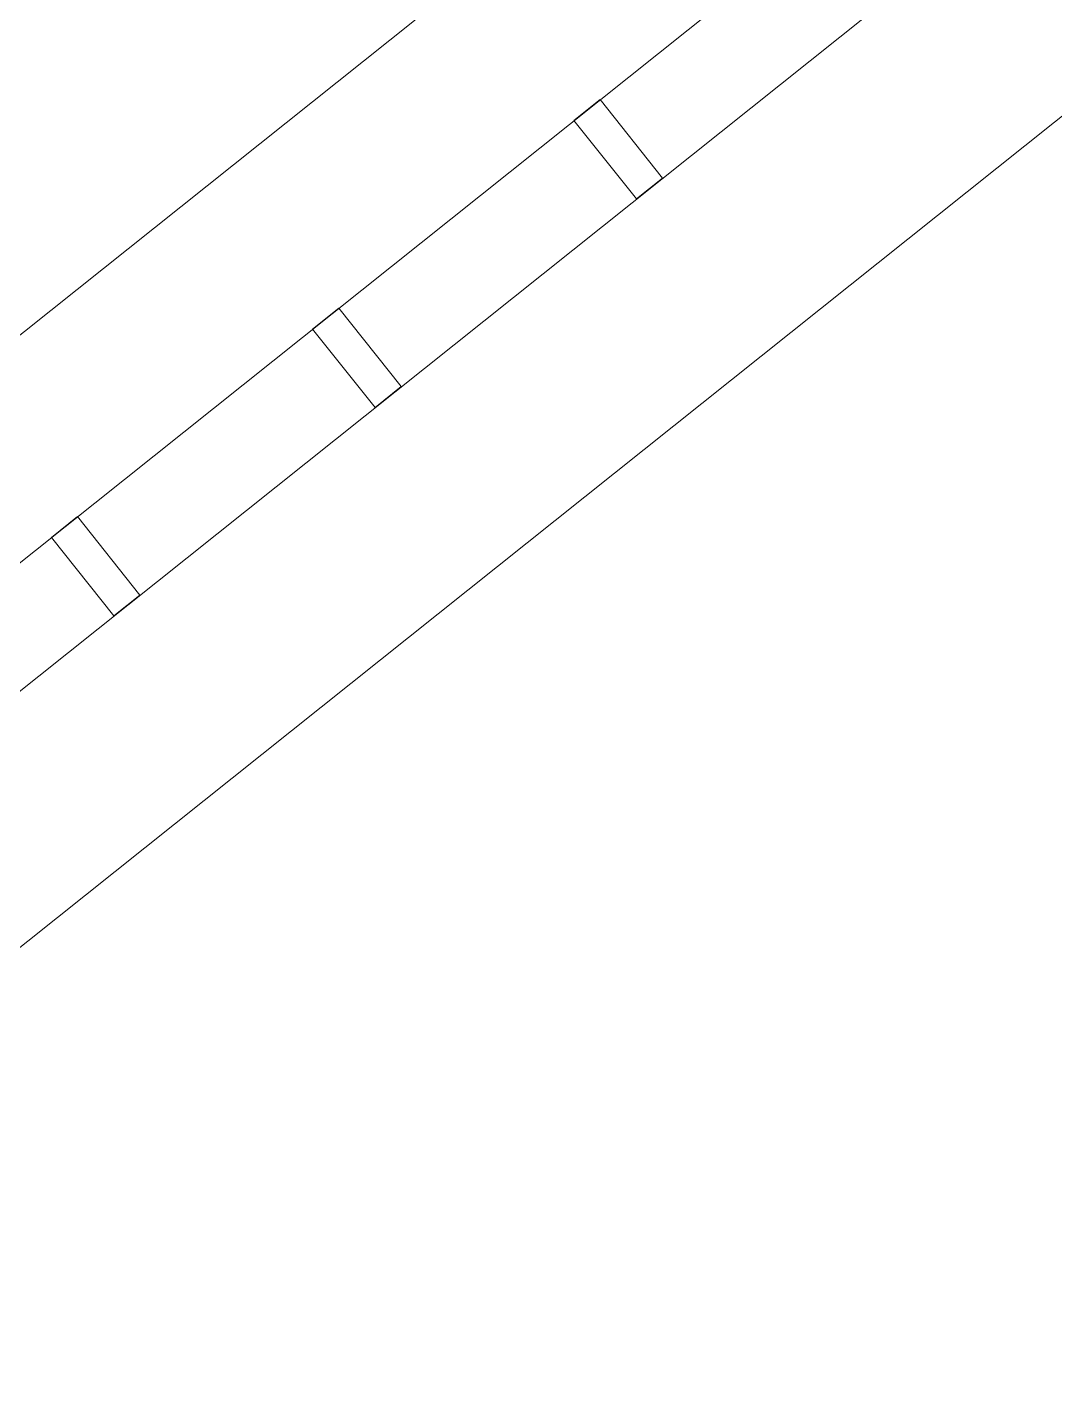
# Model space of a CAD drawing. Header units: inches. Extents: x 342932 to 557958, y 80625 to 242727.
# Drawn here: x 366619 to 368156, y 127285 to 129323 of the extents above; entities that cross this region are included whole.
import ezdxf

# ---------------------------------------------------------------- set-up
doc = ezdxf.new("R2010")
doc.units = ezdxf.units.IN
doc.header["$MEASUREMENT"] = 0
doc.layers.add('First Floor$0$A-G250-G-Walls-Low-Level', color=251, linetype='Continuous', lineweight=15)
doc.layers.add('First Floor$0$A-G321-M-Window', color=251, linetype='Continuous', lineweight=9)

msp = doc.modelspace()

# ---------------------------------------------------------------- linework, layer by layer
at = {"layer": 'First Floor$0$A-G250-G-Walls-Low-Level'}
for p, q in [((365355.7, 127863.6), (369616.7, 131261.6)), ((370063.1, 130701.8), (365778.6, 127285.1, 0))]:
    msp.add_line(p, q, dxfattribs=at)
at = {"layer": 'First Floor$0$A-G321-M-Window', "elevation": 0}
for points in [[(365615.1, 127538.4), (369876, 130936.4), (369782.5, 131053.7), (365521.5, 127655.6)], [(367569.6, 129097.1), (367530.5, 129065.9), (367437, 129183.2), (367476.1, 129214.4)], [(367178.7, 128785.3), (367139.6, 128754.2), (367046.1, 128871.4), (367085.2, 128902.6)], [(366787.8, 128473.6), (366748.7, 128442.4), (366655.2, 128559.7), (366694.3, 128590.9)]]:
    msp.add_lwpolyline(points, close=True, dxfattribs=at)

doc.saveas('drawing.dxf')
